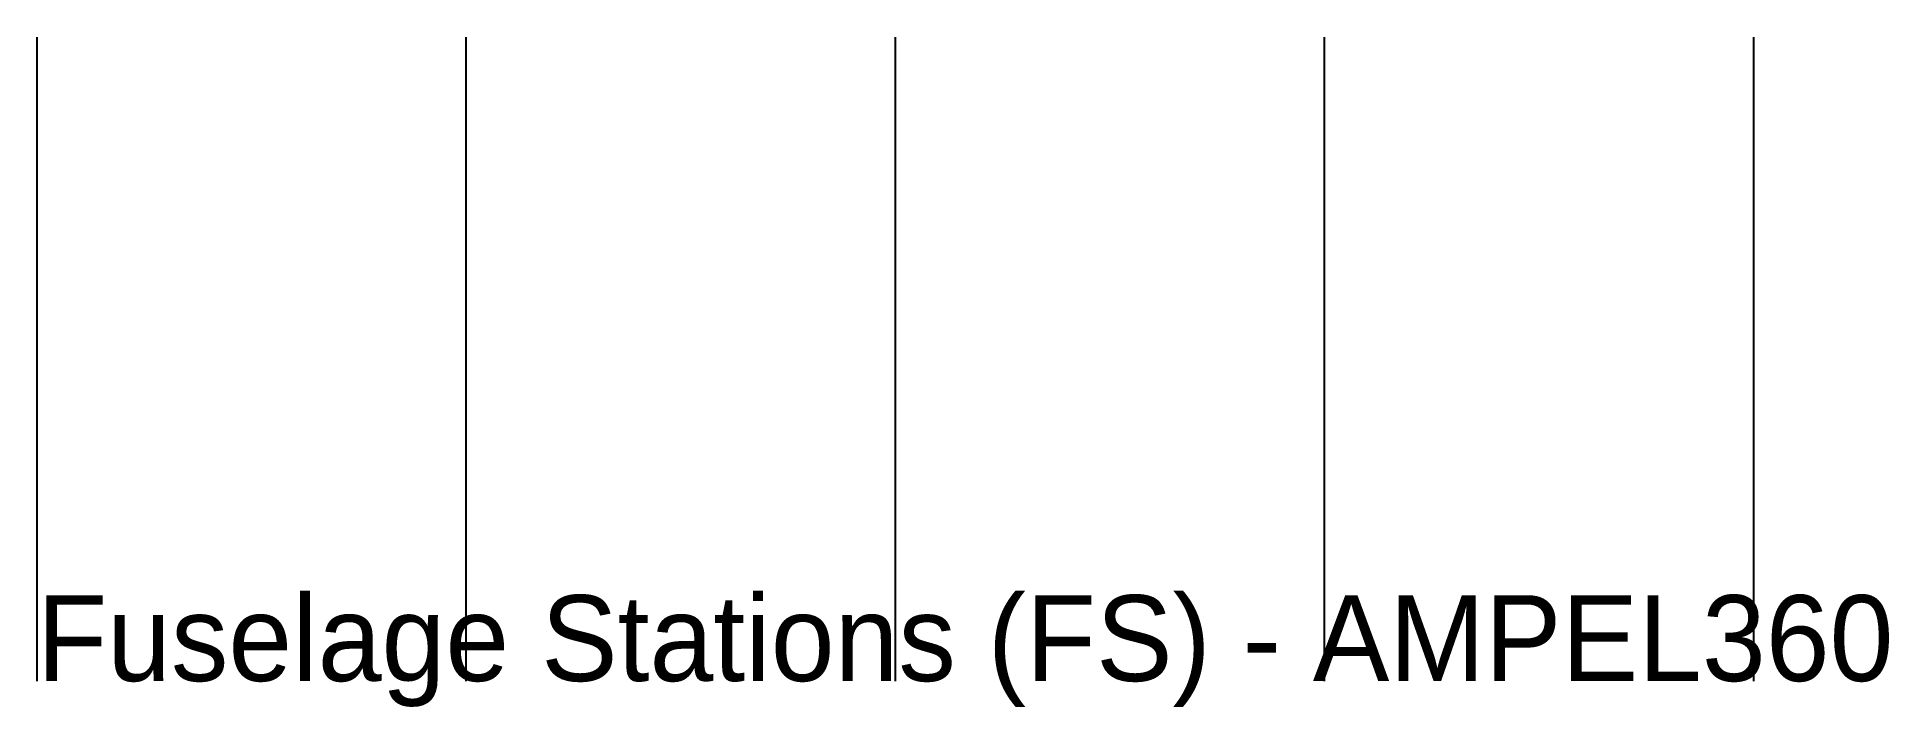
# Model space of a CAD drawing. Extents: x 0 to 43.2, y -0.6 to 15.
import ezdxf

# ---------------------------------------------------------------- set-up
doc = ezdxf.new("R2010")
doc.units = 0

msp = doc.modelspace()

# ---------------------------------------------------------------- linework, layer by layer
at = {"layer": 'FS0'}
msp.add_line((0, 0), (0, 15), dxfattribs=at)
at = {"layer": 'FS10'}
msp.add_line((10, 0), (10, 15), dxfattribs=at)
at = {"layer": 'FS20'}
msp.add_line((20, 0), (20, 15), dxfattribs=at)
at = {"layer": 'FS30'}
msp.add_line((30, 0), (30, 15), dxfattribs=at)
at = {"layer": 'FS40'}
msp.add_line((40, 0), (40, 15), dxfattribs=at)

# ---------------------------------------------------------------- texts
msp.add_text('Fuselage Stations (FS) - AMPEL360', height=2).set_placement((0, 0))

doc.saveas('drawing.dxf')
